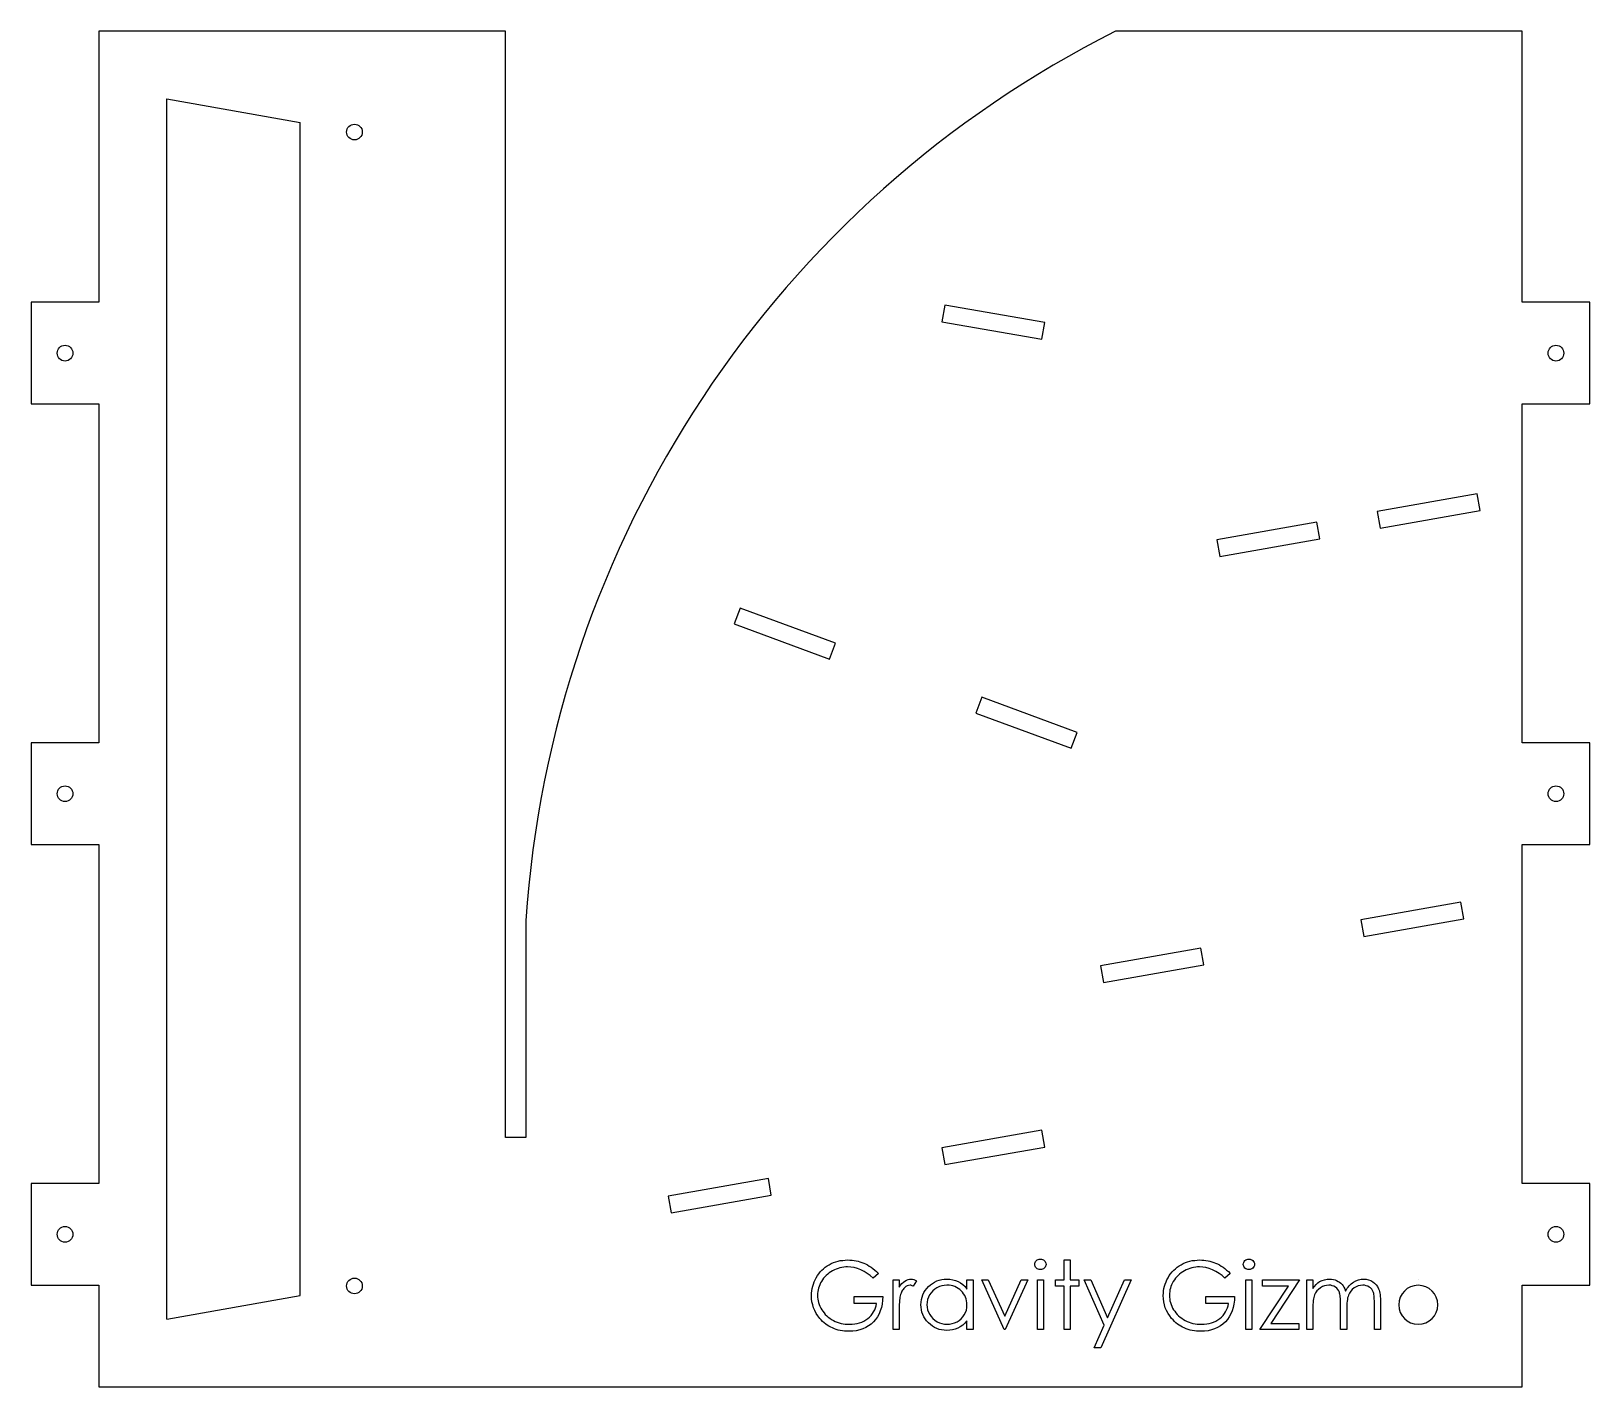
# Model space of a CAD drawing. Extents: x 0.2 to 11.7, y 0.6 to 10.6.
import ezdxf

# ---------------------------------------------------------------- set-up
doc = ezdxf.new("R2010")
doc.units = 0
doc.header["$MEASUREMENT"] = 0
doc.layers.get('0').update_dxf_attribs({"linetype": 'CONTINUOUS'})

msp = doc.modelspace()

# ---------------------------------------------------------------- linework, layer by layer
at = {"color": 5, "linetype": 'CONTINUOUS'}
for p, q in [((0.741, 10.568), (0.741, 8.568)), ((3.741, 10.568), (0.741, 10.568)), ((3.741, 2.408), (3.741, 10.568)), ((11.241, 10.568), (8.241, 10.568)), ((11.241, 8.568), (11.241, 10.568)), ((0.241, 8.568), (0.241, 7.818)), ((0.741, 8.568), (0.241, 8.568)), ((11.741, 8.568), (11.241, 8.568)), ((11.741, 7.818), (11.741, 8.568)), ((0.241, 7.818), (0.741, 7.818)), ((0.741, 7.818), (0.741, 5.318)), ((11.241, 7.818), (11.741, 7.818)), ((11.241, 5.318), (11.241, 7.818)), ((0.241, 5.318), (0.241, 4.568)), ((0.741, 5.318), (0.241, 5.318)), ((11.741, 5.318), (11.241, 5.318)), ((11.741, 4.568), (11.741, 5.318)), ((0.241, 4.568), (0.741, 4.568)), ((0.741, 4.568), (0.741, 2.068)), ((11.241, 4.568), (11.741, 4.568)), ((11.241, 2.068), (11.241, 4.568)), ((3.891, 4.008), (3.891, 2.408)), ((3.891, 2.408), (3.741, 2.408)), ((0.241, 2.068), (0.241, 1.318)), ((0.741, 2.068), (0.241, 2.068)), ((11.741, 2.068), (11.241, 2.068)), ((11.741, 1.318), (11.741, 2.068)), ((0.241, 1.318), (0.741, 1.318)), ((0.741, 1.318), (0.741, 0.568)), ((11.241, 1.318), (11.741, 1.318)), ((11.241, 0.568), (11.241, 1.318)), ((0.741, 0.568), (11.241, 0.568))]:
    msp.add_line(p, q, dxfattribs=at)
at = {"color": 1, "linetype": 'CONTINUOUS'}
for p, q in [((1.241, 10.068), (2.226, 9.894)), ((1.241, 1.068), (1.241, 10.068)), ((2.226, 1.242), (2.226, 9.894)), ((6.982, 8.548), (6.96, 8.425)), ((7.721, 8.418), (6.982, 8.548)), ((6.96, 8.425), (7.699, 8.295)), ((7.699, 8.295), (7.721, 8.418)), ((10.91, 7.155), (10.171, 7.025)), ((10.931, 7.032), (10.91, 7.155)), ((10.171, 7.025), (10.193, 6.901)), ((10.193, 6.901), (10.931, 7.032)), ((9.728, 6.946), (8.989, 6.816)), ((9.75, 6.823), (9.728, 6.946)), ((8.989, 6.816), (9.011, 6.693)), ((9.011, 6.693), (9.75, 6.823)), ((5.472, 6.313), (5.429, 6.196)), ((6.176, 6.053), (5.472, 6.313)), ((5.429, 6.196), (6.132, 5.936)), ((6.132, 5.936), (6.176, 6.053)), ((7.254, 5.655), (7.211, 5.538)), ((7.958, 5.395), (7.254, 5.655)), ((7.211, 5.538), (7.915, 5.278)), ((7.915, 5.278), (7.958, 5.395)), ((10.79, 4.142), (10.052, 4.012)), ((10.812, 4.019), (10.79, 4.142)), ((10.052, 4.012), (10.073, 3.889)), ((10.073, 3.889), (10.812, 4.019)), ((8.87, 3.804), (8.131, 3.673)), ((8.892, 3.68), (8.87, 3.804)), ((8.153, 3.55), (8.892, 3.68)), ((8.131, 3.673), (8.153, 3.55)), ((7.699, 2.461), (6.96, 2.33)), ((7.721, 2.337), (7.699, 2.461)), ((6.96, 2.33), (6.982, 2.207)), ((6.982, 2.207), (7.721, 2.337)), ((5.68, 2.105), (4.942, 1.974)), ((5.702, 1.982), (5.68, 2.105)), ((4.942, 1.974), (4.963, 1.851)), ((4.963, 1.851), (5.702, 1.982)), ((1.241, 1.068), (2.226, 1.242))]:
    msp.add_line(p, q, dxfattribs=at)
at = {"color": 2, "linetype": 'CONTINUOUS'}
msp.add_line((10.476, 1.363), (10.476, 1.363), dxfattribs=at)
at = {"color": 2, "linetype": 'CONTINUOUS', "flags": 128}
for points in [[(6.492, 1.405), (6.453, 1.369), (6.453, 1.369), (6.432, 1.388), (6.409, 1.405), (6.386, 1.419), (6.362, 1.431), (6.337, 1.44), (6.313, 1.447), (6.289, 1.451), (6.265, 1.452), (6.265, 1.452), (6.251, 1.452), (6.236, 1.45), (6.222, 1.448), (6.208, 1.445), (6.194, 1.441), (6.181, 1.436), (6.167, 1.43), (6.154, 1.424), (6.141, 1.416), (6.129, 1.408), (6.118, 1.399), (6.107, 1.39), (6.097, 1.38), (6.088, 1.369), (6.079, 1.358), (6.072, 1.346), (6.065, 1.334), (6.059, 1.321), (6.054, 1.309), (6.05, 1.296), (6.047, 1.283), (6.045, 1.27), (6.043, 1.256), (6.043, 1.243), (6.043, 1.243), (6.043, 1.229), (6.045, 1.215), (6.047, 1.202), (6.051, 1.189), (6.055, 1.175), (6.06, 1.162), (6.067, 1.149), (6.074, 1.137), (6.082, 1.125), (6.091, 1.113), (6.1, 1.102), (6.111, 1.092), (6.122, 1.082), (6.134, 1.074), (6.146, 1.065), (6.16, 1.058), (6.174, 1.051), (6.188, 1.045), (6.202, 1.04), (6.217, 1.036), (6.232, 1.033), (6.248, 1.031), (6.264, 1.03), (6.28, 1.029), (6.28, 1.029), (6.299, 1.03), (6.318, 1.032), (6.336, 1.035), (6.353, 1.04), (6.369, 1.046), (6.385, 1.053), (6.4, 1.062), (6.414, 1.072), (6.427, 1.083), (6.438, 1.095), (6.449, 1.108), (6.457, 1.121), (6.465, 1.135), (6.471, 1.15), (6.475, 1.166), (6.479, 1.183), (6.479, 1.183), (6.312, 1.183), (6.312, 1.183), (6.312, 1.234), (6.312, 1.234), (6.524, 1.234), (6.524, 1.234), (6.522, 1.206), (6.519, 1.178), (6.514, 1.153), (6.506, 1.129), (6.497, 1.106), (6.485, 1.085), (6.471, 1.065), (6.456, 1.047), (6.438, 1.031), (6.419, 1.017), (6.399, 1.005), (6.377, 0.995), (6.354, 0.988), (6.329, 0.982), (6.303, 0.979), (6.276, 0.978), (6.276, 0.978), (6.259, 0.978), (6.243, 0.979), (6.227, 0.981), (6.211, 0.984), (6.196, 0.987), (6.181, 0.991), (6.167, 0.996), (6.153, 1.002), (6.14, 1.008), (6.127, 1.015), (6.115, 1.023), (6.103, 1.031), (6.091, 1.04), (6.08, 1.05), (6.069, 1.061), (6.059, 1.072), (6.059, 1.072), (6.045, 1.091), (6.032, 1.11), (6.022, 1.13), (6.013, 1.151), (6.007, 1.172), (6.002, 1.195), (5.999, 1.217), (5.998, 1.241), (5.998, 1.241), (5.998, 1.259), (6, 1.276), (6.003, 1.293), (6.007, 1.31), (6.012, 1.326), (6.018, 1.342), (6.025, 1.358), (6.033, 1.373), (6.042, 1.388), (6.052, 1.402), (6.063, 1.415), (6.074, 1.428), (6.087, 1.439), (6.1, 1.45), (6.114, 1.46), (6.129, 1.469), (6.144, 1.477), (6.16, 1.484), (6.177, 1.49), (6.194, 1.495), (6.211, 1.499), (6.229, 1.501), (6.248, 1.503), (6.267, 1.504), (6.267, 1.504), (6.282, 1.503), (6.298, 1.502), (6.313, 1.5), (6.327, 1.498), (6.342, 1.494), (6.356, 1.49), (6.37, 1.486), (6.384, 1.48), (6.398, 1.474), (6.412, 1.467), (6.425, 1.459), (6.439, 1.45), (6.452, 1.44), (6.465, 1.429), (6.478, 1.418), (6.492, 1.405)], [(7.687, 1.51), (7.695, 1.509), (7.703, 1.507), (7.71, 1.504), (7.716, 1.499), (7.722, 1.493), (7.726, 1.486), (7.728, 1.479), (7.729, 1.471), (7.729, 1.471), (7.728, 1.464), (7.726, 1.457), (7.722, 1.45), (7.716, 1.444), (7.71, 1.439), (7.703, 1.436), (7.695, 1.434), (7.687, 1.433), (7.687, 1.433), (7.679, 1.434), (7.671, 1.436), (7.664, 1.439), (7.658, 1.444), (7.652, 1.45), (7.648, 1.457), (7.646, 1.464), (7.645, 1.471), (7.645, 1.471), (7.646, 1.479), (7.648, 1.486), (7.652, 1.493), (7.658, 1.499), (7.664, 1.504), (7.671, 1.507), (7.679, 1.509), (7.687, 1.51)], [(7.863, 1.504), (7.908, 1.504), (7.908, 1.504), (7.908, 1.356), (7.908, 1.356), (7.972, 1.356), (7.972, 1.356), (7.972, 1.311), (7.972, 1.311), (7.908, 1.311), (7.908, 1.311), (7.908, 0.991), (7.908, 0.991), (7.863, 0.991), (7.863, 0.991), (7.863, 1.311), (7.863, 1.311), (7.799, 1.311), (7.799, 1.311), (7.799, 1.356), (7.799, 1.356), (7.863, 1.356), (7.863, 1.356), (7.863, 1.504)], [(9.088, 1.405), (9.049, 1.369), (9.049, 1.369), (9.028, 1.388), (9.006, 1.405), (8.982, 1.419), (8.958, 1.431), (8.933, 1.44), (8.909, 1.447), (8.885, 1.451), (8.862, 1.452), (8.862, 1.452), (8.847, 1.452), (8.833, 1.45), (8.818, 1.448), (8.804, 1.445), (8.79, 1.441), (8.777, 1.436), (8.763, 1.43), (8.75, 1.424), (8.737, 1.416), (8.725, 1.408), (8.714, 1.399), (8.703, 1.39), (8.693, 1.38), (8.684, 1.369), (8.676, 1.358), (8.668, 1.346), (8.661, 1.334), (8.655, 1.321), (8.65, 1.309), (8.646, 1.296), (8.643, 1.283), (8.641, 1.27), (8.639, 1.256), (8.639, 1.243), (8.639, 1.243), (8.639, 1.229), (8.641, 1.215), (8.643, 1.202), (8.647, 1.189), (8.651, 1.175), (8.656, 1.162), (8.663, 1.149), (8.67, 1.137), (8.678, 1.125), (8.687, 1.113), (8.697, 1.102), (8.707, 1.092), (8.718, 1.082), (8.73, 1.074), (8.743, 1.065), (8.756, 1.058), (8.77, 1.051), (8.784, 1.045), (8.798, 1.04), (8.813, 1.036), (8.828, 1.033), (8.844, 1.031), (8.86, 1.03), (8.876, 1.029), (8.876, 1.029), (8.895, 1.03), (8.914, 1.032), (8.932, 1.035), (8.949, 1.04), (8.965, 1.046), (8.981, 1.053), (8.996, 1.062), (9.01, 1.072), (9.023, 1.083), (9.035, 1.095), (9.045, 1.108), (9.054, 1.121), (9.061, 1.135), (9.067, 1.15), (9.072, 1.166), (9.075, 1.183), (9.075, 1.183), (8.908, 1.183), (8.908, 1.183), (8.908, 1.234), (8.908, 1.234), (9.12, 1.234), (9.12, 1.234), (9.119, 1.206), (9.115, 1.178), (9.11, 1.153), (9.102, 1.129), (9.093, 1.106), (9.081, 1.085), (9.068, 1.065), (9.052, 1.047), (9.034, 1.031), (9.015, 1.017), (8.995, 1.005), (8.973, 0.995), (8.95, 0.988), (8.926, 0.982), (8.899, 0.979), (8.872, 0.978), (8.872, 0.978), (8.855, 0.978), (8.839, 0.979), (8.823, 0.981), (8.807, 0.984), (8.792, 0.987), (8.777, 0.991), (8.763, 0.996), (8.749, 1.002), (8.736, 1.008), (8.723, 1.015), (8.711, 1.023), (8.699, 1.031), (8.687, 1.04), (8.676, 1.05), (8.666, 1.061), (8.655, 1.072), (8.655, 1.072), (8.641, 1.091), (8.629, 1.11), (8.618, 1.13), (8.609, 1.151), (8.603, 1.172), (8.598, 1.195), (8.595, 1.217), (8.594, 1.241), (8.594, 1.241), (8.595, 1.259), (8.596, 1.276), (8.599, 1.293), (8.603, 1.31), (8.608, 1.326), (8.614, 1.342), (8.621, 1.358), (8.629, 1.373), (8.638, 1.388), (8.648, 1.402), (8.659, 1.415), (8.671, 1.428), (8.683, 1.439), (8.696, 1.45), (8.71, 1.46), (8.725, 1.469), (8.741, 1.477), (8.757, 1.484), (8.773, 1.49), (8.79, 1.495), (8.808, 1.499), (8.826, 1.501), (8.844, 1.503), (8.863, 1.504), (8.863, 1.504), (8.879, 1.503), (8.894, 1.502), (8.909, 1.5), (8.924, 1.498), (8.938, 1.494), (8.952, 1.49), (8.967, 1.486), (8.98, 1.48), (8.994, 1.474), (9.008, 1.467), (9.021, 1.459), (9.035, 1.45), (9.048, 1.44), (9.061, 1.429), (9.075, 1.418), (9.088, 1.405)], [(9.225, 1.51), (9.234, 1.509), (9.241, 1.507), (9.248, 1.504), (9.255, 1.499), (9.26, 1.493), (9.264, 1.486), (9.266, 1.479), (9.267, 1.471), (9.267, 1.471), (9.266, 1.464), (9.264, 1.457), (9.26, 1.45), (9.255, 1.444), (9.248, 1.439), (9.241, 1.436), (9.234, 1.434), (9.225, 1.433), (9.225, 1.433), (9.217, 1.434), (9.21, 1.436), (9.202, 1.439), (9.196, 1.444), (9.191, 1.45), (9.187, 1.457), (9.185, 1.464), (9.184, 1.471), (9.184, 1.471), (9.185, 1.479), (9.187, 1.486), (9.191, 1.493), (9.196, 1.499), (9.202, 1.504), (9.21, 1.507), (9.217, 1.509), (9.225, 1.51)], [(6.6, 1.356), (6.645, 1.356), (6.645, 1.356), (6.645, 1.302), (6.645, 1.302), (6.656, 1.317), (6.666, 1.33), (6.677, 1.34), (6.688, 1.348), (6.699, 1.354), (6.711, 1.359), (6.722, 1.362), (6.735, 1.363), (6.735, 1.363), (6.744, 1.362), (6.753, 1.359), (6.763, 1.355), (6.774, 1.35), (6.774, 1.35), (6.749, 1.311), (6.749, 1.311), (6.742, 1.314), (6.736, 1.316), (6.731, 1.317), (6.726, 1.318), (6.726, 1.318), (6.715, 1.316), (6.705, 1.313), (6.694, 1.307), (6.684, 1.298), (6.679, 1.293), (6.675, 1.287), (6.67, 1.281), (6.666, 1.274), (6.663, 1.266), (6.659, 1.258), (6.656, 1.249), (6.653, 1.239), (6.653, 1.239), (6.651, 1.23), (6.65, 1.219), (6.648, 1.207), (6.647, 1.192), (6.646, 1.175), (6.646, 1.157), (6.645, 1.136), (6.645, 1.114), (6.645, 1.114), (6.645, 0.991), (6.645, 0.991), (6.6, 0.991), (6.6, 0.991), (6.6, 1.356)], [(7.19, 1.356), (7.19, 0.991), (7.19, 0.991), (7.145, 0.991), (7.145, 0.991), (7.145, 1.054), (7.145, 1.054), (7.13, 1.037), (7.114, 1.023), (7.096, 1.011), (7.078, 1.001), (7.059, 0.994), (7.039, 0.989), (7.018, 0.985), (6.996, 0.984), (6.996, 0.984), (6.977, 0.985), (6.958, 0.988), (6.94, 0.992), (6.923, 0.998), (6.907, 1.006), (6.891, 1.015), (6.876, 1.027), (6.861, 1.04), (6.848, 1.054), (6.837, 1.069), (6.827, 1.085), (6.82, 1.101), (6.813, 1.118), (6.809, 1.136), (6.807, 1.155), (6.806, 1.174), (6.806, 1.174), (6.807, 1.193), (6.809, 1.212), (6.814, 1.229), (6.82, 1.247), (6.828, 1.263), (6.837, 1.278), (6.849, 1.293), (6.862, 1.307), (6.876, 1.32), (6.892, 1.331), (6.907, 1.341), (6.924, 1.349), (6.941, 1.355), (6.959, 1.359), (6.978, 1.362), (6.998, 1.363), (6.998, 1.363), (7.02, 1.361), (7.041, 1.358), (7.061, 1.352), (7.08, 1.345), (7.098, 1.335), (7.115, 1.322), (7.131, 1.307), (7.145, 1.288), (7.145, 1.288), (7.145, 1.356), (7.145, 1.356), (7.19, 1.356)], [(6.998, 1.318), (6.978, 1.316), (6.96, 1.313), (6.942, 1.307), (6.924, 1.299), (6.908, 1.288), (6.894, 1.276), (6.881, 1.262), (6.87, 1.246), (6.862, 1.229), (6.855, 1.211), (6.852, 1.193), (6.85, 1.174), (6.85, 1.174), (6.852, 1.155), (6.855, 1.137), (6.862, 1.119), (6.871, 1.102), (6.882, 1.086), (6.894, 1.071), (6.909, 1.059), (6.925, 1.048), (6.942, 1.04), (6.96, 1.034), (6.979, 1.03), (6.998, 1.029), (6.998, 1.029), (7.017, 1.03), (7.036, 1.034), (7.054, 1.04), (7.072, 1.048), (7.089, 1.058), (7.103, 1.07), (7.116, 1.084), (7.126, 1.099), (7.135, 1.116), (7.141, 1.134), (7.144, 1.153), (7.145, 1.173), (7.145, 1.173), (7.145, 1.188), (7.143, 1.202), (7.139, 1.216), (7.135, 1.229), (7.129, 1.242), (7.121, 1.254), (7.113, 1.265), (7.103, 1.276), (7.092, 1.286), (7.08, 1.294), (7.068, 1.301), (7.055, 1.307), (7.042, 1.312), (7.028, 1.315), (7.013, 1.317), (6.998, 1.318)], [(7.254, 1.356), (7.303, 1.356), (7.303, 1.356), (7.424, 1.09), (7.424, 1.09), (7.545, 1.356), (7.545, 1.356), (7.594, 1.356), (7.594, 1.356), (7.427, 0.991), (7.427, 0.991), (7.421, 0.991), (7.421, 0.991), (7.254, 1.356)], [(7.665, 1.356), (7.709, 1.356), (7.709, 1.356), (7.709, 0.991), (7.709, 0.991), (7.665, 0.991), (7.665, 0.991), (7.665, 1.356)], [(8.011, 1.356), (8.059, 1.356), (8.059, 1.356), (8.183, 1.076), (8.183, 1.076), (8.308, 1.356), (8.308, 1.356), (8.357, 1.356), (8.357, 1.356), (8.133, 0.856), (8.133, 0.856), (8.084, 0.856), (8.084, 0.856), (8.158, 1.022), (8.158, 1.022), (8.011, 1.356)], [(9.203, 1.356), (9.248, 1.356), (9.248, 1.356), (9.248, 0.991), (9.248, 0.991), (9.203, 0.991), (9.203, 0.991), (9.203, 1.356)], [(9.325, 1.356), (9.6, 1.356), (9.6, 1.356), (9.388, 1.036), (9.388, 1.036), (9.594, 1.036), (9.594, 1.036), (9.594, 0.991), (9.594, 0.991), (9.306, 0.991), (9.306, 0.991), (9.518, 1.311), (9.518, 1.311), (9.325, 1.311), (9.325, 1.311), (9.325, 1.356)], [(9.652, 1.356), (9.697, 1.356), (9.697, 1.356), (9.697, 1.293), (9.697, 1.293), (9.709, 1.309), (9.722, 1.323), (9.734, 1.335), (9.747, 1.344), (9.747, 1.344), (9.765, 1.352), (9.784, 1.358), (9.803, 1.361), (9.823, 1.363), (9.823, 1.363), (9.836, 1.362), (9.849, 1.36), (9.861, 1.357), (9.873, 1.352), (9.885, 1.346), (9.895, 1.34), (9.904, 1.332), (9.913, 1.324), (9.92, 1.314), (9.927, 1.303), (9.933, 1.29), (9.939, 1.274), (9.939, 1.274), (9.945, 1.285), (9.951, 1.295), (9.958, 1.304), (9.965, 1.312), (9.973, 1.32), (9.981, 1.327), (9.989, 1.334), (9.997, 1.34), (10.015, 1.35), (10.034, 1.357), (10.053, 1.361), (10.073, 1.363), (10.073, 1.363), (10.091, 1.361), (10.108, 1.358), (10.125, 1.352), (10.14, 1.343), (10.153, 1.333), (10.165, 1.321), (10.175, 1.307), (10.183, 1.29), (10.186, 1.281), (10.189, 1.271), (10.191, 1.26), (10.193, 1.248), (10.195, 1.235), (10.196, 1.22), (10.196, 1.205), (10.197, 1.189), (10.197, 1.189), (10.197, 0.991), (10.197, 0.991), (10.152, 0.991), (10.152, 0.991), (10.152, 1.189), (10.152, 1.189), (10.152, 1.203), (10.151, 1.216), (10.151, 1.227), (10.15, 1.238), (10.148, 1.248), (10.147, 1.256), (10.145, 1.263), (10.143, 1.269), (10.138, 1.279), (10.132, 1.289), (10.124, 1.297), (10.114, 1.304), (10.103, 1.31), (10.092, 1.314), (10.079, 1.317), (10.065, 1.318), (10.065, 1.318), (10.048, 1.316), (10.032, 1.313), (10.017, 1.306), (10.002, 1.298), (9.988, 1.287), (9.977, 1.274), (9.967, 1.26), (9.96, 1.244), (9.957, 1.235), (9.954, 1.225), (9.952, 1.213), (9.95, 1.2), (9.949, 1.185), (9.947, 1.169), (9.947, 1.152), (9.947, 1.133), (9.947, 1.133), (9.947, 0.991), (9.947, 0.991), (9.902, 0.991), (9.902, 0.991), (9.902, 1.177), (9.902, 1.177), (9.902, 1.192), (9.901, 1.207), (9.901, 1.22), (9.9, 1.232), (9.898, 1.242), (9.897, 1.251), (9.895, 1.259), (9.893, 1.266), (9.888, 1.277), (9.882, 1.287), (9.874, 1.296), (9.864, 1.303), (9.853, 1.31), (9.841, 1.314), (9.829, 1.317), (9.815, 1.318), (9.815, 1.318), (9.799, 1.316), (9.783, 1.313), (9.768, 1.307), (9.753, 1.298), (9.74, 1.287), (9.728, 1.275), (9.718, 1.261), (9.71, 1.246), (9.707, 1.237), (9.704, 1.227), (9.702, 1.216), (9.7, 1.204), (9.699, 1.191), (9.698, 1.176), (9.697, 1.161), (9.697, 1.144), (9.697, 1.144), (9.697, 0.991), (9.697, 0.991), (9.652, 0.991), (9.652, 0.991), (9.652, 1.356)]]:
    msp.add_lwpolyline(points, dxfattribs=at)
at = {"color": 1, "linetype": 'CONTINUOUS'}
for centre in [(2.626, 9.824), (0.491, 8.193), (11.491, 8.193), (0.491, 4.943), (11.491, 4.943), (0.491, 1.693), (11.491, 1.693), (2.626, 1.312)]:
    msp.add_circle(centre, 0.058, dxfattribs=at)
at = {"color": 5, "linetype": 'CONTINUOUS'}
msp.add_arc((11.807, 3.481), 7.933, 116.7102, 176.1926, dxfattribs=at)
at = {"color": 2, "linetype": 'CONTINUOUS'}
msp.add_arc((10.475, 1.173), 0.144, 90.0002, 89.9998, dxfattribs=at)

doc.saveas('drawing.dxf')
